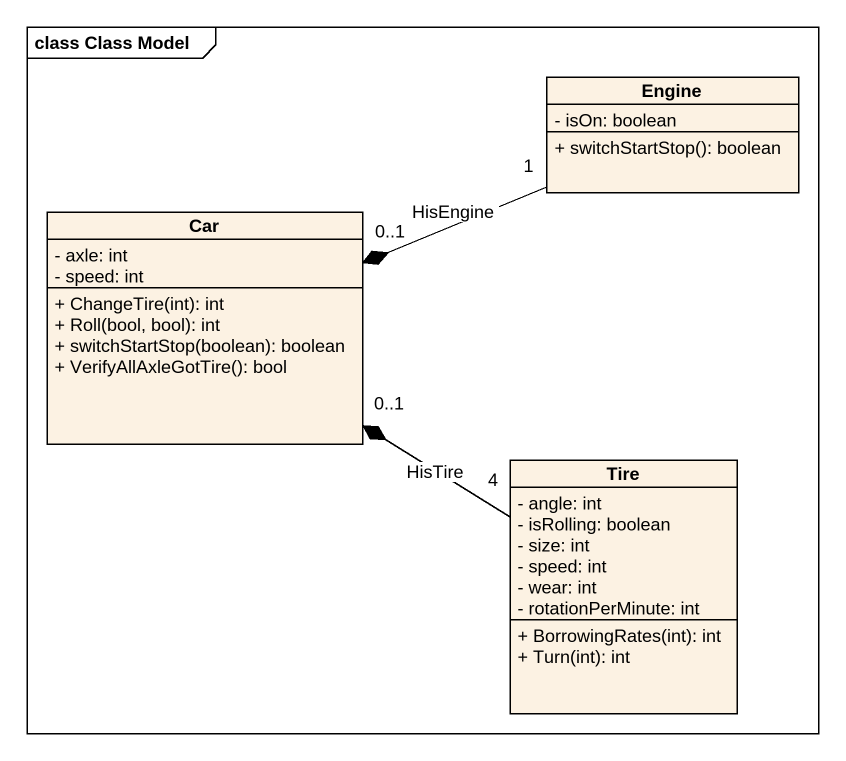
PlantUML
@startuml
mainframe class Class Model
hide circle
hide empty members
skinparam classAttributeIconSize 0
class Engine {
  - isOn: boolean
  + switchStartStop(): boolean
}
class Car {
  - axle: int
  - speed: int
  + ChangeTire(int): int
  + Roll(bool, bool): int
  + switchStartStop(boolean): boolean
  + VerifyAllAxleGotTire(): bool
}
class Tire {
  - angle: int
  - isRolling: boolean
  - size: int
  - speed: int
  - wear: int
  - rotationPerMinute: int
  + BorrowingRates(int): int
  + Turn(int): int
}
Engine "1" -left-* "0..1" Car : HisEngine
Tire "4" -up-* "0..1" Car : HisTire
@enduml
